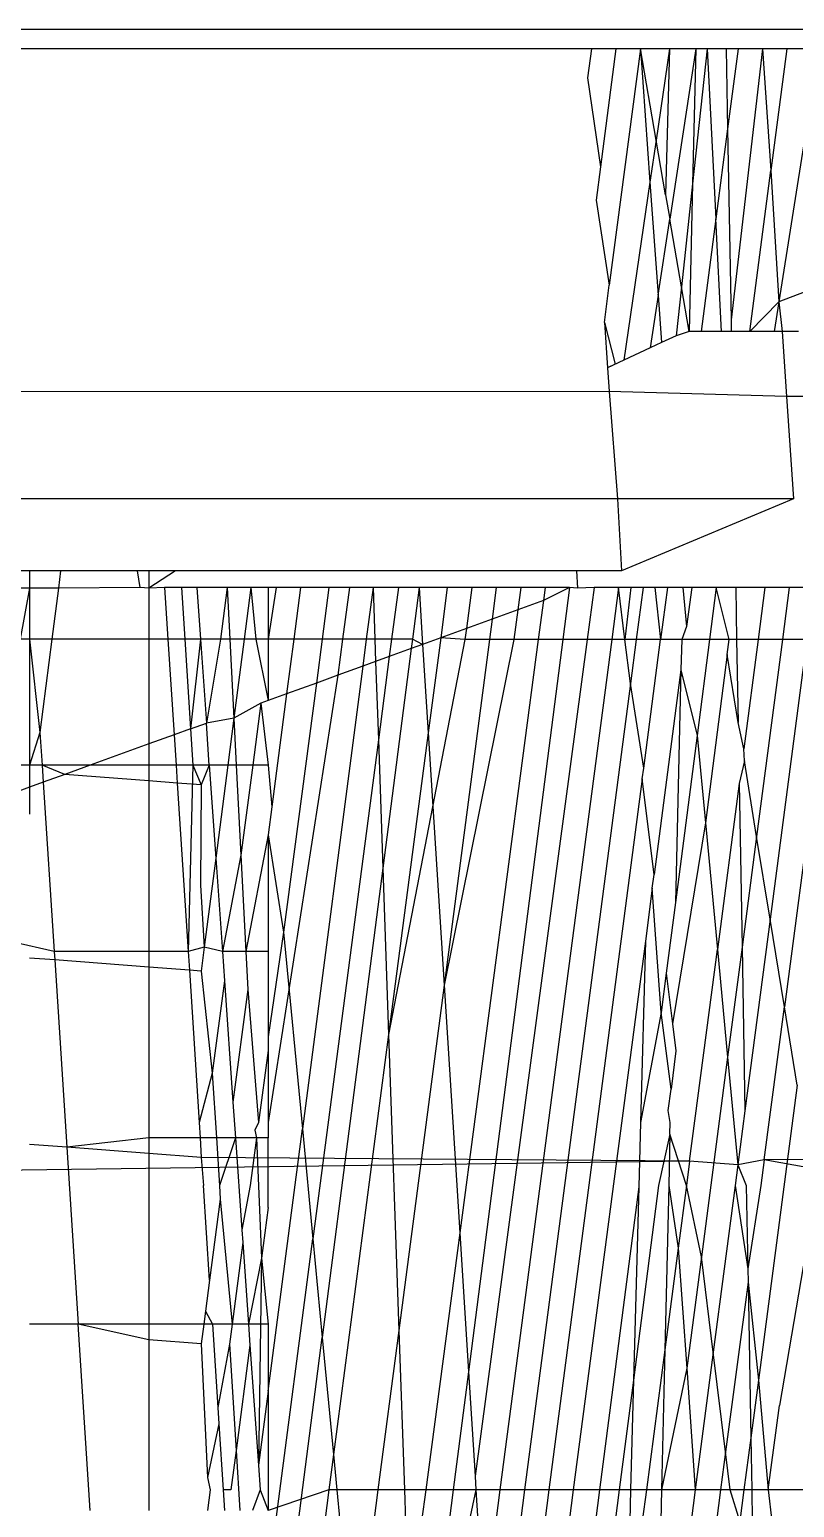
# Model space of a CAD drawing. Extents: x -24961 to 905641, y -154323 to 635957.
# Drawn here: x 437974.488 to 437977.06, y -143403.952 to -143398.983 of the extents above; entities that cross this region are included whole.
import ezdxf

# ---------------------------------------------------------------- set-up
doc = ezdxf.new("R2010")
doc.units = 0
doc.header["$LTSCALE"] = 1000
doc.header["$MEASUREMENT"] = 0

msp = doc.modelspace()

# ---------------------------------------------------------------- linework, layer by layer
for p, q in [((437979.5316, -143398.9833), (437951.9425, -143398.9833)), ((437976.3772, -143399.0477), (437951.8432, -143399.0477)), ((437976.3772, -143399.0477), (437976.3644, -143399.1455)), ((437976.4595, -143399.0477), (437976.3772, -143399.0477)), ((437976.4595, -143399.0477), (437976.4073, -143399.4453)), ((437976.5417, -143399.0477), (437976.4373, -143399.8428)), ((437976.5417, -143399.0477), (437976.4595, -143399.0477)), ((437976.5946, -143399.355), (437976.5417, -143399.0477)), ((437976.5417, -143399.0477), (437976.574, -143399.4961)), ((437976.6395, -143399.0477), (437976.5417, -143399.0477)), ((437976.6395, -143399.0477), (437976.5946, -143399.355)), ((437976.6395, -143399.0477), (437976.6262, -143399.5388)), ((437976.7279, -143399.0477), (437976.6395, -143399.0477)), ((437976.7279, -143399.0477), (437976.6403, -143399.6206)), ((437976.7279, -143399.0477), (437976.7171, -143399.5016)), ((437976.7662, -143399.0477), (437976.7171, -143399.5016)), ((437976.7662, -143399.0477), (437976.7279, -143399.0477)), ((437976.7662, -143399.0477), (437976.7953, -143399.62)), ((437976.8303, -143399.0477), (437976.7662, -143399.0477)), ((437976.8303, -143399.0477), (437976.835, -143399.3175)), ((437976.8704, -143399.0477), (437976.8303, -143399.0477)), ((437976.8704, -143399.0477), (437976.835, -143399.3175)), ((437976.9524, -143399.0477), (437976.8464, -143399.9597)), ((437976.9524, -143399.0477), (437976.8704, -143399.0477)), ((437976.9524, -143399.0477), (437976.9806, -143399.457)), ((437977.0344, -143399.0477), (437976.9524, -143399.0477)), ((437977.0344, -143399.0477), (437976.9806, -143399.457)), ((437977.1415, -143399.0477), (437977.0073, -143399.8984)), ((437977.1415, -143399.0477), (437977.0344, -143399.0477)), ((437976.3644, -143399.1455), (437976.4073, -143399.4453)), ((437976.835, -143399.3175), (437976.7953, -143399.62)), ((437976.835, -143399.3175), (437976.8464, -143399.9597)), ((437976.5946, -143399.355), (437976.574, -143399.4961)), ((437976.6262, -143399.5388), (437976.5946, -143399.355)), ((437976.4073, -143399.4453), (437976.3926, -143399.5566)), ((437976.9096, -143399.998), (437976.9806, -143399.457)), ((437976.9806, -143399.457), (437977.0073, -143399.8984)), ((437976.574, -143399.4961), (437976.4864, -143400.0951)), ((437976.574, -143399.4961), (437976.6013, -143399.876)), ((437976.7171, -143399.5016), (437976.6795, -143399.8485)), ((437976.7171, -143399.5016), (437976.7053, -143399.998)), ((437976.3926, -143399.5566), (437976.4373, -143399.8428)), ((437976.6262, -143399.5388), (437976.6403, -143399.6206)), ((437976.6013, -143399.876), (437976.6403, -143399.6206)), ((437976.6795, -143399.8485), (437976.6403, -143399.6206)), ((437976.7953, -143399.62), (437976.7457, -143399.998)), ((437976.8145, -143399.998), (437976.7953, -143399.62)), ((437976.4209, -143399.9678), (437976.4373, -143399.8428)), ((437976.6795, -143399.8485), (437976.6618, -143400.0128)), ((437976.7053, -143399.998), (437976.6795, -143399.8485)), ((437977.0928, -143399.8659), (437977.0073, -143399.8984)), ((437976.6013, -143399.876), (437976.5741, -143400.054)), ((437976.6013, -143399.876), (437976.6128, -143400.0358)), ((437977.0073, -143399.8984), (437976.9096, -143399.998)), ((437977.0073, -143399.8984), (437976.9916, -143399.998)), ((437977.0073, -143399.8984), (437977.018, -143399.998)), ((437976.4209, -143399.9678), (437976.4574, -143400.1088)), ((437976.4209, -143399.9678), (437976.4314, -143400.121)), ((437976.8464, -143399.9597), (437976.8471, -143399.998)), ((437976.6618, -143400.0128), (437976.6128, -143400.0358)), ((437976.7053, -143399.998), (437976.6618, -143400.0128)), ((437976.7457, -143399.998), (437976.7053, -143399.998)), ((437976.8145, -143399.998), (437976.7457, -143399.998)), ((437976.8471, -143399.998), (437976.8145, -143399.998)), ((437976.9096, -143399.998), (437976.8471, -143399.998)), ((437976.9916, -143399.998), (437976.9096, -143399.998)), ((437977.018, -143399.998), (437976.9916, -143399.998)), ((437977.018, -143399.998), (437977.0329, -143400.2167)), ((437977.0735, -143399.998), (437977.018, -143399.998)), ((437976.5741, -143400.054), (437976.4864, -143400.0951)), ((437976.6128, -143400.0358), (437976.5741, -143400.054)), ((437976.4864, -143400.0951), (437976.4314, -143400.121)), ((437976.4574, -143400.1088), (437976.4314, -143400.121)), ((437976.4314, -143400.121), (437976.4369, -143400.1998)), ((437976.4369, -143400.1998), (437950.0979, -143400.2167)), ((437977.0329, -143400.2167), (437976.4369, -143400.1998)), ((437976.4369, -143400.1998), (437976.4644, -143400.561)), ((437977.0329, -143400.2167), (437977.0567, -143400.561)), ((437977.6902, -143400.2167), (437977.0329, -143400.2167)), ((437976.4644, -143400.561), (437949.4643, -143400.561)), ((437977.0567, -143400.561), (437976.4644, -143400.561)), ((437976.4644, -143400.561), (437976.4784, -143400.8037)), ((437977.0567, -143400.561), (437976.4784, -143400.8037)), ((437974.488, -143400.8037), (437974.4281, -143400.8037)), ((437974.488, -143400.8037), (437974.488, -143400.8615)), ((437974.5926, -143400.8037), (437974.488, -143400.8037)), ((437974.5926, -143400.8037), (437974.5852, -143400.8615)), ((437974.8505, -143400.8037), (437974.5926, -143400.8037)), ((437974.8598, -143400.8593), (437974.8505, -143400.8037)), ((437974.889, -143400.8037), (437974.8505, -143400.8037)), ((437974.9782, -143400.8037), (437974.889, -143400.8615)), ((437974.9782, -143400.8037), (437974.889, -143400.8037)), ((437974.889, -143400.8037), (437974.889, -143400.8615)), ((437976.3271, -143400.8037), (437974.9782, -143400.8037)), ((437976.3271, -143400.8037), (437976.3305, -143400.8615)), ((437976.4784, -143400.8037), (437976.3271, -143400.8037)), ((437974.488, -143400.8615), (437974.4205, -143400.8615)), ((437974.488, -143400.8615), (437974.457, -143401.0332)), ((437974.488, -143400.8615), (437974.488, -143401.0332)), ((437974.5852, -143400.8615), (437974.488, -143400.8615)), ((437974.5852, -143400.8615), (437974.5632, -143401.0332)), ((437974.8598, -143400.8593), (437974.5852, -143400.8615)), ((437974.889, -143400.8615), (437974.8598, -143400.8593)), ((437974.942, -143400.8593), (437974.889, -143400.8615)), ((437974.889, -143400.8615), (437974.889, -143401.0333)), ((437974.942, -143400.8593), (437974.9533, -143401.0333)), ((437974.9993, -143400.8593), (437974.942, -143400.8593)), ((437974.9993, -143400.8593), (437975.0103, -143401.0333)), ((437975.0505, -143400.8593), (437974.9993, -143400.8593)), ((437975.0505, -143400.8593), (437975.0627, -143401.0334)), ((437975.1528, -143400.8593), (437975.0505, -143400.8593)), ((437975.1528, -143400.8593), (437975.1298, -143401.0334)), ((437975.1528, -143400.8593), (437975.1617, -143401.0334)), ((437975.2318, -143400.8593), (437975.1528, -143400.8593)), ((437975.2318, -143400.8593), (437975.2093, -143401.0334)), ((437975.2318, -143400.8593), (437975.2484, -143401.0334)), ((437975.2899, -143400.8593), (437975.2318, -143400.8593)), ((437975.2899, -143400.8593), (437975.2899, -143401.0334)), ((437975.3168, -143400.8593), (437975.2899, -143400.8593)), ((437975.3168, -143400.8593), (437975.2899, -143401.0334)), ((437975.3991, -143400.8593), (437975.3168, -143400.8593)), ((437975.3991, -143400.8593), (437975.3762, -143401.0334)), ((437975.4947, -143400.8593), (437975.3991, -143400.8593)), ((437975.4947, -143400.8593), (437975.4718, -143401.0334)), ((437975.5636, -143400.8593), (437975.4947, -143400.8593)), ((437975.5636, -143400.8593), (437975.5407, -143401.0335)), ((437975.6431, -143400.8593), (437975.5636, -143400.8593)), ((437975.6431, -143400.8593), (437975.6203, -143401.0335)), ((437975.6431, -143400.8593), (437975.6491, -143401.0335)), ((437975.7281, -143400.8593), (437975.6431, -143400.8593)), ((437975.7281, -143400.8593), (437975.7052, -143401.0335)), ((437975.7977, -143400.8593), (437975.7281, -143400.8593)), ((437975.7977, -143400.8593), (437975.7752, -143401.0335)), ((437975.7977, -143400.8593), (437975.8097, -143401.0507)), ((437975.8926, -143400.8593), (437975.7977, -143400.8593)), ((437975.8926, -143400.8593), (437975.8703, -143401.0287)), ((437975.9748, -143400.8593), (437975.8926, -143400.8593)), ((437975.9748, -143400.8593), (437975.9567, -143400.9973)), ((437976.0571, -143400.8593), (437975.9748, -143400.8593)), ((437976.0571, -143400.8593), (437976.0431, -143400.9659)), ((437976.1393, -143400.8593), (437976.0571, -143400.8593)), ((437976.1393, -143400.8593), (437976.1295, -143400.9346)), ((437976.2216, -143400.8593), (437976.1393, -143400.8593)), ((437976.2216, -143400.8593), (437976.2158, -143400.9032)), ((437976.3038, -143400.8593), (437976.2158, -143400.9032)), ((437976.3038, -143400.8593), (437976.2216, -143400.8593)), ((437976.3038, -143400.8593), (437976.2814, -143401.0336)), ((437976.3305, -143400.8615), (437976.3038, -143400.8593)), ((437976.3861, -143400.8593), (437976.3305, -143400.8615)), ((437976.3861, -143400.8593), (437976.3627, -143401.0336)), ((437976.4684, -143400.8593), (437976.3861, -143400.8593)), ((437976.4684, -143400.8593), (437976.4454, -143401.0337)), ((437976.4899, -143401.0337), (437976.4684, -143400.8593)), ((437976.5092, -143400.8593), (437976.4684, -143400.8593)), ((437976.5092, -143400.8593), (437976.4899, -143401.0337)), ((437976.5506, -143400.8593), (437976.5092, -143400.8593)), ((437976.5506, -143400.8593), (437976.5277, -143401.0337)), ((437976.5905, -143400.8593), (437976.5506, -143400.8593)), ((437976.6326, -143400.8593), (437976.5905, -143400.8593)), ((437976.5905, -143400.8593), (437976.6097, -143401.0337)), ((437976.6326, -143400.8593), (437976.6097, -143401.0337)), ((437976.6848, -143400.8593), (437976.6326, -143400.8593)), ((437976.6848, -143400.8593), (437976.6973, -143400.9905)), ((437976.7145, -143400.8593), (437976.6848, -143400.8593)), ((437976.7145, -143400.8593), (437976.6973, -143400.9905)), ((437976.7965, -143400.8593), (437976.7145, -143400.8593)), ((437976.7965, -143400.8593), (437976.774, -143401.0337)), ((437976.8398, -143401.0338), (437976.7965, -143400.8593)), ((437976.8623, -143400.8593), (437976.7965, -143400.8593)), ((437976.8623, -143400.8593), (437976.8654, -143401.0338)), ((437976.9604, -143400.8593), (437976.8623, -143400.8593)), ((437976.9604, -143400.8593), (437976.9375, -143401.0338)), ((437977.0424, -143400.8593), (437976.9604, -143400.8593)), ((437977.0424, -143400.8593), (437977.0195, -143401.0338)), ((437977.1244, -143400.8593), (437977.0424, -143400.8593)), ((437976.2158, -143400.9032), (437976.1295, -143400.9346)), ((437976.2158, -143400.9032), (437976.1985, -143401.0336)), ((437976.0431, -143400.9659), (437975.9567, -143400.9973)), ((437976.0431, -143400.9659), (437976.0343, -143401.0336)), ((437976.1295, -143400.9346), (437976.0431, -143400.9659)), ((437976.1295, -143400.9346), (437976.1165, -143401.0336)), ((437975.9567, -143400.9973), (437975.8703, -143401.0287)), ((437975.9567, -143400.9973), (437975.952, -143401.0336)), ((437976.6973, -143400.9905), (437976.6807, -143401.0337)), ((437974.488, -143401.0332), (437974.457, -143401.0332)), ((437974.5632, -143401.0332), (437974.488, -143401.0332)), ((437974.488, -143401.0332), (437974.488, -143401.4569)), ((437974.488, -143401.0332), (437974.5231, -143401.347)), ((437974.5632, -143401.0332), (437974.5231, -143401.347)), ((437974.889, -143401.0333), (437974.5632, -143401.0332)), ((437974.9533, -143401.0333), (437974.889, -143401.0333)), ((437974.889, -143401.0333), (437974.889, -143401.3852)), ((437974.9533, -143401.0333), (437974.9741, -143401.3542)), ((437975.0103, -143401.0333), (437974.9533, -143401.0333)), ((437975.0103, -143401.0333), (437975.0293, -143401.3342)), ((437975.0627, -143401.0334), (437975.0103, -143401.0333)), ((437975.0627, -143401.0334), (437975.0293, -143401.3342)), ((437975.0627, -143401.0334), (437975.0825, -143401.3149)), ((437975.1298, -143401.0334), (437975.0627, -143401.0334)), ((437975.1298, -143401.0334), (437975.0825, -143401.3149)), ((437975.1617, -143401.0334), (437975.1298, -143401.0334)), ((437975.1617, -143401.0334), (437975.1751, -143401.2981)), ((437975.2093, -143401.0334), (437975.1617, -143401.0334)), ((437975.2093, -143401.0334), (437975.1751, -143401.2981)), ((437975.2484, -143401.0334), (437975.2093, -143401.0334)), ((437975.2484, -143401.0334), (437975.2899, -143401.2395)), ((437975.2899, -143401.0334), (437975.2484, -143401.0334)), ((437975.3762, -143401.0334), (437975.2899, -143401.0334)), ((437975.2899, -143401.0334), (437975.2899, -143401.2395)), ((437975.3762, -143401.0334), (437975.3521, -143401.2169)), ((437975.4718, -143401.0334), (437975.3762, -143401.0334)), ((437975.4718, -143401.0334), (437975.4525, -143401.1805)), ((437975.5407, -143401.0335), (437975.4718, -143401.0334)), ((437975.5407, -143401.0335), (437975.5249, -143401.1542)), ((437975.6203, -143401.0335), (437975.5407, -143401.0335)), ((437975.6203, -143401.0335), (437975.6085, -143401.1238)), ((437975.6491, -143401.0335), (437975.6203, -143401.0335)), ((437975.6491, -143401.0335), (437975.6517, -143401.1081)), ((437975.7052, -143401.0335), (437975.6491, -143401.0335)), ((437975.7712, -143401.0647), (437975.6758, -143401.8034)), ((437975.952, -143401.0336), (437975.6952, -143402.3625)), ((437975.7052, -143401.0335), (437975.6976, -143401.0914)), ((437975.7712, -143401.0647), (437975.6976, -143401.0914)), ((437975.7752, -143401.0335), (437975.7052, -143401.0335)), ((437975.7752, -143401.0335), (437975.7712, -143401.0647)), ((437975.8097, -143401.0507), (437975.7712, -143401.0647)), ((437975.8097, -143401.0507), (437975.7752, -143401.0335)), ((437975.8703, -143401.0287), (437975.8097, -143401.0507)), ((437975.8097, -143401.0507), (437975.8285, -143401.3478)), ((437975.8703, -143401.0287), (437975.8285, -143401.3478)), ((437975.952, -143401.0336), (437975.8703, -143401.0287)), ((437976.1165, -143401.0336), (437975.8819, -143402.1961)), ((437976.0343, -143401.0336), (437975.8819, -143402.1961)), ((437976.1985, -143401.0336), (437975.9343, -143403.029)), ((437976.0343, -143401.0336), (437975.952, -143401.0336)), ((437976.2814, -143401.0336), (437975.9638, -143403.4966)), ((437976.3627, -143401.0336), (437975.9859, -143403.8475)), ((437976.1165, -143401.0336), (437976.0343, -143401.0336)), ((437976.4454, -143401.0337), (437976.0697, -143403.8935)), ((437976.1985, -143401.0336), (437976.1165, -143401.0336)), ((437976.2814, -143401.0336), (437976.1985, -143401.0336)), ((437976.3627, -143401.0336), (437976.2814, -143401.0336)), ((437976.4454, -143401.0337), (437976.3627, -143401.0336)), ((437976.4899, -143401.0337), (437976.4454, -143401.0337)), ((437976.5083, -143401.1817), (437976.4899, -143401.0337)), ((437976.5277, -143401.0337), (437976.4899, -143401.0337)), ((437976.5277, -143401.0337), (437976.5083, -143401.1817)), ((437976.6097, -143401.0337), (437976.5277, -143401.0337)), ((437976.5528, -143401.4668), (437976.6097, -143401.0337)), ((437976.6807, -143401.0337), (437976.6097, -143401.0337)), ((437976.6807, -143401.0337), (437976.6782, -143401.1357)), ((437976.774, -143401.0337), (437976.6807, -143401.0337)), ((437976.774, -143401.0337), (437976.7322, -143401.357)), ((437976.8398, -143401.0338), (437976.774, -143401.0337)), ((437976.8332, -143401.0849), (437976.8398, -143401.0338)), ((437976.8654, -143401.0338), (437976.8398, -143401.0338)), ((437976.8654, -143401.0338), (437976.8703, -143401.3133)), ((437976.9375, -143401.0338), (437976.8654, -143401.0338)), ((437976.9375, -143401.0338), (437976.8892, -143401.4015)), ((437977.0195, -143401.0338), (437976.9325, -143401.696)), ((437977.0195, -143401.0338), (437976.9375, -143401.0338)), ((437977.1015, -143401.0338), (437976.9779, -143401.9749)), ((437977.1015, -143401.0338), (437977.0195, -143401.0338)), ((437975.6517, -143401.1081), (437975.6085, -143401.1238)), ((437975.6976, -143401.0914), (437975.6517, -143401.1081)), ((437975.6517, -143401.1081), (437975.6608, -143401.3714)), ((437975.6976, -143401.0914), (437975.6608, -143401.3714)), ((437976.8332, -143401.0849), (437976.7602, -143401.6509)), ((437976.8703, -143401.3133), (437976.8332, -143401.0849)), ((437975.5249, -143401.1542), (437975.2899, -143402.6577)), ((437975.6085, -143401.1238), (437975.4053, -143402.679)), ((437975.5249, -143401.1542), (437975.4525, -143401.1805)), ((437975.6085, -143401.1238), (437975.5249, -143401.1542)), ((437976.6782, -143401.1357), (437976.5878, -143401.8244)), ((437976.6782, -143401.1357), (437976.6596, -143401.9183)), ((437976.6782, -143401.1357), (437976.7322, -143401.357)), ((437975.3521, -143401.2169), (437975.2899, -143401.2395)), ((437975.3521, -143401.2169), (437975.3022, -143401.5973)), ((437975.4525, -143401.1805), (437975.3423, -143402.018)), ((437975.4525, -143401.1805), (437975.3521, -143401.2169)), ((437976.5083, -143401.1817), (437976.1522, -143403.8935)), ((437976.5528, -143401.4668), (437976.5083, -143401.1817)), ((437975.2657, -143401.2483), (437975.1751, -143401.2981)), ((437975.2657, -143401.2483), (437975.2384, -143401.4569)), ((437975.2899, -143401.2395), (437975.2657, -143401.2483)), ((437975.2657, -143401.2483), (437975.2899, -143401.4569)), ((437975.0293, -143401.3342), (437975.0825, -143401.3149)), ((437975.1751, -143401.2981), (437975.0825, -143401.3149)), ((437975.0924, -143401.4569), (437975.0825, -143401.3149)), ((437975.1751, -143401.2981), (437975.1546, -143401.4569)), ((437975.1751, -143401.2981), (437975.1832, -143401.4569)), ((437976.8892, -143401.4015), (437976.8703, -143401.3133)), ((437974.5231, -143401.347), (437974.488, -143401.4569)), ((437974.5231, -143401.347), (437974.5302, -143401.4569)), ((437974.9741, -143401.3542), (437974.889, -143401.3852)), ((437975.0293, -143401.3342), (437974.9741, -143401.3542)), ((437974.9741, -143401.3542), (437974.9808, -143401.4569)), ((437975.0293, -143401.3342), (437975.037, -143401.4569)), ((437975.8285, -143401.3478), (437975.6952, -143402.3625)), ((437975.8285, -143401.3478), (437975.8819, -143402.1961)), ((437976.7322, -143401.357), (437976.6596, -143401.9183)), ((437976.7322, -143401.357), (437976.7602, -143401.6509)), ((437974.889, -143401.3852), (437974.6915, -143401.4569)), ((437974.889, -143401.3852), (437974.889, -143401.4569)), ((437975.6608, -143401.3714), (437975.4406, -143403.049)), ((437975.6608, -143401.3714), (437975.6758, -143401.8034)), ((437976.8913, -143401.4421), (437976.8892, -143401.4015)), ((437974.488, -143401.4569), (437974.4087, -143401.4569)), ((437974.488, -143401.4569), (437974.488, -143401.5308)), ((437974.5302, -143401.4569), (437974.488, -143401.4569)), ((437974.5302, -143401.4569), (437974.5339, -143401.5141)), ((437974.6063, -143401.4878), (437974.5302, -143401.4569)), ((437974.6915, -143401.4569), (437974.5302, -143401.4569)), ((437974.6915, -143401.4569), (437974.6063, -143401.4878)), ((437974.889, -143401.4569), (437974.6915, -143401.4569)), ((437974.889, -143401.4569), (437974.889, -143401.5095)), ((437974.9808, -143401.4569), (437974.889, -143401.4569)), ((437974.9808, -143401.4569), (437974.9847, -143401.5168)), ((437975.037, -143401.4569), (437974.9808, -143401.4569)), ((437975.037, -143401.4569), (437975.0215, -143402.0833)), ((437975.037, -143401.4569), (437975.0652, -143401.523)), ((437975.0924, -143401.4569), (437975.037, -143401.4569)), ((437975.0924, -143401.4569), (437975.0652, -143401.523)), ((437975.0924, -143401.4569), (437975.1143, -143401.7691)), ((437975.1546, -143401.4569), (437975.0924, -143401.4569)), ((437975.1546, -143401.4569), (437975.1143, -143401.7691)), ((437975.1832, -143401.4569), (437975.1546, -143401.4569)), ((437975.1832, -143401.4569), (437975.1986, -143401.7596)), ((437975.2384, -143401.4569), (437975.1832, -143401.4569)), ((437975.2384, -143401.4569), (437975.1986, -143401.7596)), ((437975.2899, -143401.4569), (437975.2384, -143401.4569)), ((437975.2899, -143401.4569), (437975.3022, -143401.5973)), ((437976.8913, -143401.4421), (437976.8739, -143401.5181)), ((437976.9325, -143401.696), (437976.8913, -143401.4421)), ((437974.5339, -143401.5141), (437974.488, -143401.5308)), ((437974.6063, -143401.4878), (437974.5339, -143401.5141)), ((437974.5339, -143401.5141), (437974.5707, -143402.0833)), ((437974.889, -143401.5095), (437974.6063, -143401.4878)), ((437974.889, -143401.5095), (437974.889, -143402.0833)), ((437974.9847, -143401.5168), (437974.889, -143401.5095)), ((437976.548, -143401.503), (437976.2342, -143403.8934)), ((437976.548, -143401.503), (437976.5528, -143401.4668)), ((437976.5878, -143401.8244), (437976.548, -143401.503)), ((437977.126, -143401.5116), (437977.0258, -143402.2696)), ((437974.488, -143401.5308), (437974.4128, -143401.5581)), ((437974.488, -143401.5308), (437974.488, -143401.6216)), ((437974.9847, -143401.5168), (437975.0215, -143402.0833)), ((437975.0652, -143401.523), (437974.9847, -143401.5168)), ((437975.0652, -143401.523), (437975.0625, -143401.8605)), ((437976.8739, -143401.5181), (437976.8006, -143402.0763)), ((437976.8739, -143401.5181), (437976.8837, -143402.0682)), ((437975.3022, -143401.5973), (437975.2899, -143401.6908)), ((437976.7602, -143401.6509), (437976.6499, -143402.3263)), ((437976.7602, -143401.6509), (437976.8006, -143402.0763)), ((437975.2899, -143401.6908), (437975.2151, -143402.0833)), ((437975.2899, -143401.6908), (437975.2899, -143402.0833)), ((437975.2899, -143401.6908), (437975.3423, -143402.018)), ((437976.9325, -143401.696), (437976.8837, -143402.0682)), ((437976.9779, -143401.9749), (437976.9325, -143401.696)), ((437975.1986, -143401.7596), (437975.1363, -143402.0833)), ((437975.1986, -143401.7596), (437975.2151, -143402.0833)), ((437975.1143, -143401.7691), (437975.0756, -143402.0684)), ((437975.1143, -143401.7691), (437975.1363, -143402.0833)), ((437975.6758, -143401.8034), (437975.4722, -143403.381)), ((437975.6758, -143401.8034), (437975.6952, -143402.3625)), ((437975.0625, -143401.8605), (437975.0756, -143402.0684)), ((437976.5818, -143401.8703), (437976.5878, -143401.8244)), ((437976.5818, -143401.8703), (437976.5584, -143402.0485)), ((437976.6118, -143402.2885), (437976.5818, -143401.8703)), ((437976.6596, -143401.9183), (437976.6289, -143402.1562)), ((437976.9779, -143401.9749), (437976.8934, -143402.6184)), ((437977.0258, -143402.2696), (437976.9779, -143401.9749)), ((437974.5707, -143402.0833), (437974.4331, -143402.0518)), ((437975.3423, -143402.018), (437975.2899, -143402.3705)), ((437975.3423, -143402.018), (437975.4053, -143402.679)), ((437976.5584, -143402.0485), (437976.3161, -143403.8934)), ((437976.5584, -143402.0485), (437976.5419, -143402.6577)), ((437974.5725, -143402.1116), (437974.488, -143402.1052)), ((437974.5707, -143402.0833), (437974.5725, -143402.1116)), ((437974.889, -143402.0833), (437974.5707, -143402.0833)), ((437974.889, -143402.0833), (437974.889, -143402.1359)), ((437975.0215, -143402.0833), (437974.889, -143402.0833)), ((437975.0756, -143402.0684), (437975.0215, -143402.0833)), ((437975.0215, -143402.0833), (437975.0256, -143402.1463)), ((437975.0756, -143402.0684), (437975.0652, -143402.1494)), ((437975.1363, -143402.0833), (437975.0756, -143402.0684)), ((437975.1363, -143402.0833), (437975.1432, -143402.1815)), ((437975.2151, -143402.0833), (437975.1363, -143402.0833)), ((437975.2151, -143402.0833), (437975.2216, -143402.2112)), ((437975.2899, -143402.0833), (437975.2151, -143402.0833)), ((437975.2899, -143402.0833), (437975.2899, -143402.3705)), ((437976.7071, -143402.7883), (437976.8006, -143402.0763)), ((437976.8006, -143402.0763), (437976.8351, -143402.4382)), ((437976.8837, -143402.0682), (437976.8351, -143402.4382)), ((437976.8837, -143402.0682), (437976.8934, -143402.6184)), ((437974.889, -143402.1359), (437974.5725, -143402.1116)), ((437974.5725, -143402.1116), (437974.6131, -143402.7412)), ((437975.0256, -143402.1463), (437974.889, -143402.1359)), ((437974.889, -143402.1359), (437974.889, -143402.7097)), ((437975.0256, -143402.1463), (437975.0588, -143402.6577)), ((437975.0652, -143402.1494), (437975.0256, -143402.1463)), ((437975.0652, -143402.1494), (437975.1024, -143402.4923)), ((437976.6289, -143402.1562), (437976.6118, -143402.2885)), ((437976.6289, -143402.1562), (437976.6499, -143402.3263)), ((437975.1432, -143402.1815), (437975.1024, -143402.4923)), ((437975.1432, -143402.1815), (437975.1718, -143402.5899)), ((437975.8819, -143402.1961), (437975.7297, -143403.3572)), ((437975.8819, -143402.1961), (437975.9343, -143403.029)), ((437975.2216, -143402.2112), (437975.1718, -143402.5899)), ((437975.2216, -143402.2112), (437975.2581, -143402.6577)), ((437976.6118, -143402.2885), (437976.5419, -143402.6577)), ((437976.6447, -143402.5456), (437976.6118, -143402.2885)), ((437976.9579, -143402.7832), (437977.0258, -143402.2696)), ((437977.0686, -143402.5327), (437977.0258, -143402.2696)), ((437976.6499, -143402.3263), (437976.6613, -143402.4176)), ((437975.2899, -143402.3705), (437975.2899, -143402.4162)), ((437975.6952, -143402.3625), (437975.5097, -143403.7749)), ((437975.6952, -143402.3625), (437975.7297, -143403.3572)), ((437975.2899, -143402.4162), (437975.2581, -143402.6577)), ((437975.2899, -143402.4162), (437975.2899, -143402.6577)), ((437976.6613, -143402.4176), (437976.6447, -143402.5456)), ((437976.8351, -143402.4382), (437976.7469, -143403.1096)), ((437976.8351, -143402.4382), (437976.8695, -143402.8001)), ((437975.1024, -143402.4923), (437975.0588, -143402.6577)), ((437975.1024, -143402.4923), (437975.1161, -143402.7097)), ((437976.6354, -143402.6177), (437976.6447, -143402.5456)), ((437977.0686, -143402.5327), (437976.9384, -143403.524)), ((437975.1718, -143402.5899), (437975.1802, -143402.7097)), ((437975.0588, -143402.6577), (437975.0622, -143402.7097)), ((437975.2581, -143402.6577), (437975.2456, -143402.6844)), ((437975.2899, -143402.6577), (437975.2899, -143402.7097)), ((437976.5419, -143402.6577), (437976.5361, -143402.8747)), ((437976.6421, -143402.6577), (437976.6354, -143402.6177)), ((437976.6411, -143402.6971), (437976.6421, -143402.6577)), ((437976.8934, -143402.6184), (437976.8695, -143402.8001)), ((437975.2456, -143402.6844), (437975.2513, -143402.7097)), ((437975.2899, -143403.5618), (437975.4053, -143402.679)), ((437975.4053, -143402.679), (437975.4406, -143403.049)), ((437976.6411, -143402.6971), (437976.6029, -143402.8698)), ((437976.6411, -143402.6971), (437976.637, -143402.8698)), ((437976.6964, -143402.8698), (437976.6411, -143402.6971)), ((437974.6131, -143402.7412), (437974.488, -143402.7316)), ((437974.889, -143402.7097), (437974.6131, -143402.7412)), ((437974.889, -143402.7623), (437974.6131, -143402.7412)), ((437974.6131, -143402.7412), (437974.6516, -143403.3361)), ((437974.889, -143402.7097), (437974.889, -143402.7623)), ((437975.0622, -143402.7097), (437974.889, -143402.7097)), ((437975.0622, -143402.7097), (437975.0652, -143402.7758)), ((437975.1161, -143402.7097), (437975.0622, -143402.7097)), ((437975.1161, -143402.7097), (437975.1262, -143402.8698)), ((437975.1802, -143402.7097), (437975.1161, -143402.7097)), ((437975.1802, -143402.7097), (437975.1262, -143402.8698)), ((437975.2513, -143402.7097), (437975.1802, -143402.7097)), ((437975.1802, -143402.7097), (437975.2019, -143403.0194)), ((437975.2513, -143402.7097), (437975.2302, -143402.8698)), ((437975.2513, -143402.7097), (437975.2675, -143403.1143)), ((437975.2899, -143402.7097), (437975.2513, -143402.7097)), ((437975.2899, -143402.9436), (437975.2899, -143402.7097)), ((437976.7071, -143402.7883), (437974.0871, -143402.8229)), ((437975.0652, -143402.7758), (437974.889, -143402.7623)), ((437974.889, -143402.7623), (437974.889, -143403.3361)), ((437975.0652, -143402.7758), (437975.0726, -143402.8698)), ((437976.7071, -143402.7883), (437975.0652, -143402.7758)), ((437976.7071, -143402.7883), (437976.6964, -143402.8698)), ((437976.8695, -143402.8001), (437976.7071, -143402.7883)), ((437976.8695, -143402.8001), (437976.8604, -143402.8698)), ((437976.9579, -143402.7832), (437976.8695, -143402.8001)), ((437976.8695, -143402.8001), (437976.8978, -143402.8698)), ((437976.9579, -143402.7832), (437976.9465, -143402.8698)), ((437978.1613, -143402.7805), (437976.9579, -143402.7832)), ((437977.1139, -143402.8116), (437976.9579, -143402.7832)), ((437975.0933, -143403.188), (437975.0726, -143402.8698)), ((437975.1262, -143402.8698), (437975.1291, -143402.9154)), ((437975.2302, -143402.8698), (437975.2019, -143403.0194)), ((437976.5361, -143402.8747), (437976.4044, -143403.8934)), ((437976.6029, -143402.8698), (437976.5185, -143403.5242)), ((437976.5361, -143402.8747), (437976.5185, -143403.5242)), ((437976.637, -143402.8698), (437976.6239, -143403.4222)), ((437976.637, -143402.8698), (437976.6687, -143403.081)), ((437976.6964, -143402.8698), (437976.6687, -143403.081)), ((437976.7469, -143403.1096), (437976.6964, -143402.8698)), ((437976.8604, -143402.8698), (437976.7867, -143403.4309)), ((437976.8604, -143402.8698), (437976.9028, -143403.1496)), ((437976.8978, -143402.8698), (437976.9028, -143403.1496)), ((437976.9465, -143402.8698), (437976.9028, -143403.1496)), ((437975.1291, -143402.9154), (437975.0933, -143403.188)), ((437975.1291, -143402.9154), (437975.1689, -143403.3361)), ((437975.2899, -143402.9436), (437975.2675, -143403.1143)), ((437977.1294, -143402.9066), (437977.0091, -143403.6095)), ((437975.2019, -143403.0194), (437975.2049, -143403.062)), ((437975.3134, -143404.0174), (437975.4406, -143403.049)), ((437975.4406, -143403.049), (437975.4722, -143403.381)), ((437975.9343, -143403.029), (437975.8199, -143403.8935)), ((437975.9343, -143403.029), (437975.9638, -143403.4966)), ((437975.2049, -143403.062), (437975.1689, -143403.3361)), ((437975.2049, -143403.062), (437975.2241, -143403.3361)), ((437976.6687, -143403.081), (437976.6239, -143403.4222)), ((437976.6687, -143403.081), (437976.6977, -143403.4846)), ((437975.2675, -143403.1143), (437975.2241, -143403.3361)), ((437975.2675, -143403.1143), (437975.2574, -143403.8105)), ((437975.2675, -143403.1143), (437975.2899, -143403.3361)), ((437976.7469, -143403.1096), (437976.6977, -143403.4846)), ((437976.7867, -143403.4309), (437976.7469, -143403.1096)), ((437976.9028, -143403.1496), (437976.9036, -143403.1946)), ((437975.0933, -143403.188), (437975.0796, -143403.2921)), ((437976.9036, -143403.1946), (437976.8281, -143403.7656)), ((437976.9036, -143403.1946), (437976.9384, -143403.524)), ((437976.9036, -143403.1946), (437976.9128, -143403.7186)), ((437975.0796, -143403.2921), (437975.0739, -143403.3361)), ((437975.0796, -143403.2921), (437975.1029, -143403.3361)), ((437974.6516, -143403.3361), (437974.488, -143403.3361)), ((437974.889, -143403.3887), (437974.6516, -143403.3361)), ((437974.889, -143403.3361), (437974.6516, -143403.3361)), ((437974.692, -143403.9625), (437974.6516, -143403.3361)), ((437974.889, -143403.3361), (437974.889, -143403.3887)), ((437975.0739, -143403.3361), (437974.889, -143403.3361)), ((437975.0739, -143403.3361), (437975.0652, -143403.4021)), ((437975.1029, -143403.3361), (437975.0739, -143403.3361)), ((437975.1029, -143403.3361), (437975.1211, -143403.616)), ((437975.1689, -143403.3361), (437975.1029, -143403.3361)), ((437975.1689, -143403.3361), (437975.1599, -143403.404)), ((437975.2241, -143403.3361), (437975.1689, -143403.3361)), ((437975.2241, -143403.3361), (437975.2291, -143403.4067)), ((437975.2899, -143403.3361), (437975.2241, -143403.3361)), ((437975.2899, -143403.3361), (437975.2899, -143403.5618)), ((437975.0652, -143403.4021), (437974.889, -143403.3887)), ((437974.889, -143403.3887), (437974.889, -143403.9625)), ((437975.0652, -143403.4021), (437975.0863, -143403.8515)), ((437975.3924, -143403.9989), (437975.4722, -143403.381)), ((437975.4722, -143403.381), (437975.5097, -143403.7749)), ((437975.7297, -143403.3572), (437975.6594, -143403.8935)), ((437975.7297, -143403.3572), (437975.7483, -143403.8935)), ((437975.1599, -143403.404), (437975.1211, -143403.616)), ((437975.1599, -143403.404), (437975.1825, -143403.7614)), ((437975.2291, -143403.4067), (437975.1825, -143403.7614)), ((437975.2291, -143403.4067), (437975.2574, -143403.8105)), ((437976.6239, -143403.4222), (437976.562, -143403.8934)), ((437976.6239, -143403.4222), (437976.6127, -143403.8934)), ((437976.7867, -143403.4309), (437976.726, -143403.8934)), ((437976.8281, -143403.7656), (437976.7867, -143403.4309)), ((437975.9638, -143403.4966), (437975.9126, -143403.8935)), ((437975.9638, -143403.4966), (437975.9859, -143403.8475)), ((437976.6977, -143403.4846), (437976.6127, -143403.8934)), ((437976.6977, -143403.4846), (437976.726, -143403.8934)), ((437976.5185, -143403.5242), (437976.4709, -143403.8934)), ((437976.5185, -143403.5242), (437976.5085, -143403.8934)), ((437976.9384, -143403.524), (437976.9128, -143403.7186)), ((437976.9384, -143403.524), (437976.9719, -143403.8934)), ((437975.2899, -143403.5618), (437975.2574, -143403.8105)), ((437975.2899, -143403.5618), (437975.2899, -143403.9625)), ((437975.1211, -143403.616), (437975.1247, -143403.6717)), ((437976.9719, -143403.8934), (437977.0091, -143403.6095)), ((437975.1247, -143403.6717), (437975.0863, -143403.8515)), ((437975.1247, -143403.6717), (437975.1391, -143403.8935)), ((437976.9128, -143403.7186), (437976.8899, -143403.8934)), ((437976.9128, -143403.7186), (437976.9159, -143403.8934)), ((437975.1825, -143403.7614), (437975.1652, -143403.8935)), ((437975.1825, -143403.7614), (437975.1952, -143403.9625)), ((437975.5097, -143403.7749), (437975.4942, -143403.8935)), ((437975.5097, -143403.7749), (437975.521, -143403.8935)), ((437976.8281, -143403.7656), (437976.8112, -143403.8934)), ((437976.8439, -143403.8934), (437976.8281, -143403.7656)), ((437975.2574, -143403.8105), (437975.2632, -143403.8935)), ((437975.9859, -143403.8475), (437975.9888, -143403.8935)), ((437975.0863, -143403.8515), (437975.0955, -143403.8935)), ((437975.0955, -143403.8935), (437975.0865, -143403.9625)), ((437975.1391, -143403.8935), (437975.1436, -143403.9625)), ((437975.1652, -143403.8935), (437975.1391, -143403.8935)), ((437975.2632, -143403.8935), (437975.2375, -143403.9625)), ((437975.2632, -143403.8935), (437975.2899, -143403.9625)), ((437975.4942, -143403.8935), (437975.2899, -143403.9625)), ((437975.4942, -143403.8935), (437975.4803, -143403.9989)), ((437975.521, -143403.8935), (437975.4942, -143403.8935)), ((437975.521, -143403.8935), (437975.5311, -143403.9989)), ((437975.6594, -143403.8935), (437975.521, -143403.8935)), ((437975.6594, -143403.8935), (437975.6456, -143403.9989)), ((437975.7483, -143403.8935), (437975.6594, -143403.8935)), ((437975.7483, -143403.8935), (437975.7519, -143403.9989)), ((437975.8199, -143403.8935), (437975.7483, -143403.8935)), ((437975.8199, -143403.8935), (437975.8059, -143403.9989)), ((437975.9126, -143403.8935), (437975.8199, -143403.8935)), ((437975.9126, -143403.8935), (437975.899, -143403.9989)), ((437975.9888, -143403.8935), (437975.9126, -143403.8935)), ((437975.9888, -143403.8935), (437975.9656, -143403.9989)), ((437975.9888, -143403.8935), (437975.9954, -143403.9989)), ((437976.0697, -143403.8935), (437975.9888, -143403.8935)), ((437976.0697, -143403.8935), (437976.0559, -143403.9989)), ((437976.1522, -143403.8935), (437976.0697, -143403.8935)), ((437976.1522, -143403.8935), (437976.1383, -143403.9989)), ((437976.2342, -143403.8934), (437976.1522, -143403.8935)), ((437976.2342, -143403.8934), (437976.2203, -143403.9989)), ((437976.3161, -143403.8934), (437976.2342, -143403.8934)), ((437976.3161, -143403.8934), (437976.3023, -143403.9989)), ((437976.4044, -143403.8934), (437976.3161, -143403.8934)), ((437976.4044, -143403.8934), (437976.3908, -143403.9989)), ((437976.4709, -143403.8934), (437976.4044, -143403.8934)), ((437976.4709, -143403.8934), (437976.4572, -143403.9989)), ((437976.5085, -143403.8934), (437976.4709, -143403.8934)), ((437976.5085, -143403.8934), (437976.5057, -143403.9989)), ((437976.562, -143403.8934), (437976.5085, -143403.8934)), ((437976.562, -143403.8934), (437976.5482, -143403.9989)), ((437976.6127, -143403.8934), (437976.562, -143403.8934)), ((437976.6127, -143403.8934), (437976.6102, -143403.9989)), ((437976.726, -143403.8934), (437976.6127, -143403.8934)), ((437976.726, -143403.8934), (437976.7121, -143403.9989)), ((437976.8112, -143403.8934), (437976.726, -143403.8934)), ((437976.8112, -143403.8934), (437976.7973, -143403.9989)), ((437976.8439, -143403.8934), (437976.8112, -143403.8934)), ((437976.876, -143403.9989), (437976.8439, -143403.8934)), ((437976.8899, -143403.8934), (437976.8439, -143403.8934)), ((437976.8899, -143403.8934), (437976.876, -143403.9989)), ((437976.9159, -143403.8934), (437976.8899, -143403.8934)), ((437976.9159, -143403.8934), (437976.9178, -143403.9989)), ((437976.9719, -143403.8934), (437976.9159, -143403.8934)), ((437976.9719, -143403.8934), (437976.9836, -143403.9989)), ((437977.1318, -143403.8934), (437976.9719, -143403.8934))]:
    msp.add_line(p, q)

doc.saveas('drawing.dxf')
